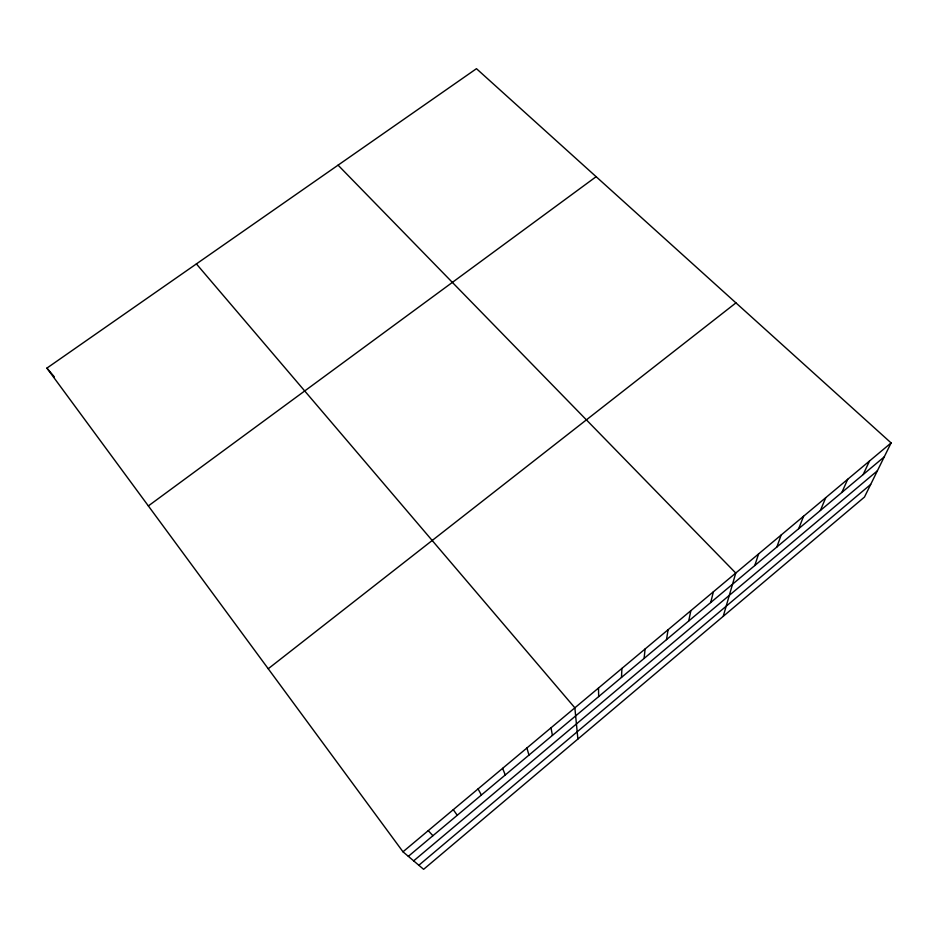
<?xml version="1.0" encoding="UTF-8"?>
<svg xmlns="http://www.w3.org/2000/svg" width="938" height="938" viewBox="0 0 938 938"><rect width="100%" height="100%" fill="white"/><g stroke="black" fill="none" stroke-linecap="round" stroke-linejoin="round"><path stroke-width="1.41" d="M621.495 677.424L621.906 668.419M644.101 658.441L645.098 648.99M666.508 639.634L668.079 629.75M688.715 620.991L690.849 610.673M710.711 602.524L713.396 591.772M723.245 616.313L735.755 573.059L338.067 165.158M754.797 565.52L758.572 553.948M776.863 547.006L781.178 535.012M798.73 528.645L803.561 516.252M820.398 510.46L825.757 497.668M841.867 492.427L847.741 479.248M863.148 474.569L869.514 461.004M891.1 442.924L864.473 497.058L423.613 869.315L402.988 851.798L46.9 368.118L476.469 68.685L891.1 442.924L402.988 851.798M418.84 865.258L870.675 484.442M408.335 856.347L884.241 456.865M413.658 860.861L877.393 470.794M268.233 668.747L735.943 302.88M148.356 505.922L596.134 176.696M428.256 830.634L432.91 835.711M196.394 263.906L574.865 707.827L577.89 739.05M46.9 368.118L54.287 376.783M453.277 809.67L457.263 815.274M478.063 788.917L481.382 795.025M502.616 768.351L505.277 774.964M526.922 747.985L528.95 755.09M551.005 727.806L552.412 735.404M598.491 688.035L598.679 696.571"/></g></svg>
